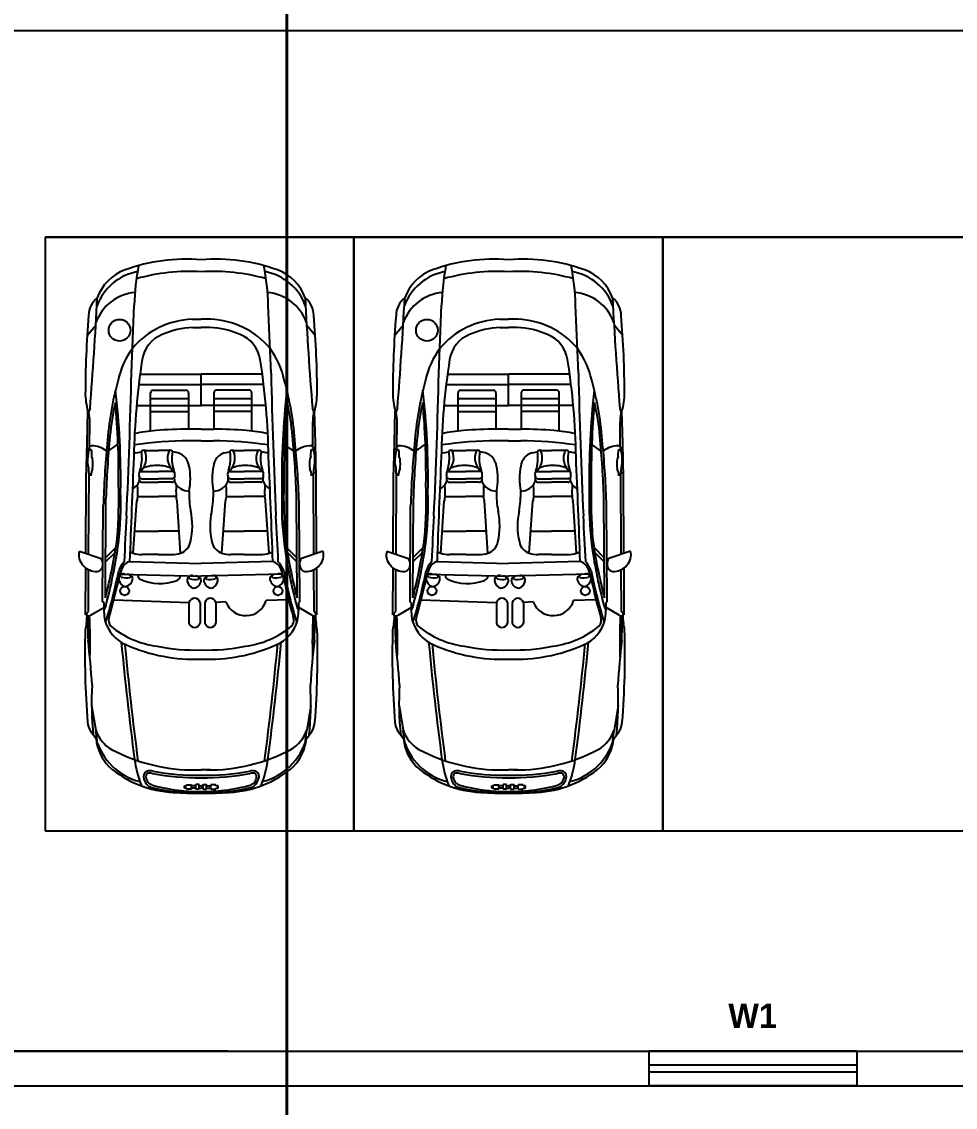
# Model space of a CAD drawing. Header units: inches. Extents: x 478327 to 492265, y -26791 to -22136.
# Drawn here: x 481247 to 481550.1, y -23202.1 to -22849.5 of the extents above; entities that cross this region are included whole.
import ezdxf

# ---------------------------------------------------------------- set-up
doc = ezdxf.new("R2010")
doc.units = ezdxf.units.IN
doc.header["$MEASUREMENT"] = 0
for name, color, linetype in [('A-GLASS', 4, 'Continuous'), ('C-RD-TEXT-TITLE', 4, 'Continuous'), ('ceco.net 92', 9, 'Continuous'), ('I-WALL-FULL', 5, 'Continuous'), ('Parking', 7, 'Continuous')]:
    doc.layers.add(name, color=color, linetype=linetype)
doc.layers.add('I-ANNO-TEXT', color=7, linetype='Continuous', lineweight=18)
doc.styles.add('MICRO', font='')
doc.styles.get('MICRO').set_extended_font_data('MicrogrammaSSi', bold=True)

msp = doc.modelspace()

# ---------------------------------------------------------------- linework, layer by layer
for p, q in [((480946.934, -23183.889, 4.552), (481450.571, -23183.889, 6.93)), ((481518.069, -23183.889, 6.93), (481654.626, -23183.889, 6.93)), ((480946.934, -23195.139, 6.93), (481450.569, -23195.139, 6.93)), ((481518.069, -23195.139, 6.93), (481654.626, -23195.139, 6.93))]:
    msp.add_line(p, q)
at = {"layer": 'A-GLASS'}
for p, q in [((481518.069, -23183.889, 6.93), (481450.571, -23183.889, 6.93)), ((481518.069, -23188.389, 6.93), (481450.571, -23188.389, 6.93)), ((481518.069, -23190.639, 6.93), (481450.571, -23190.639, 6.93)), ((481518.069, -23195.139, 6.93), (481450.571, -23195.139, 6.93))]:
    msp.add_line(p, q, dxfattribs=at)
at = {"layer": 'C-RD-TEXT-TITLE', "ltscale": 0.5, "const_width": 1, "elevation": 6.93}
msp.add_lwpolyline([(481452.561, -26640.023), (481333.096, -26640.023), (481333.096, -22601.892), (481460.526, -22601.892)], dxfattribs=at)
at = {"layer": 'ceco.net 92', "linetype": 'ByBlock', "ltscale": 0.4}
for p, q in [((481282.602, -22963.68), (481283.507, -22941.603)), ((481327.927, -22963.68), (481327.022, -22941.603)), ((481382.4, -22963.68), (481383.305, -22941.603)), ((481427.725, -22963.68), (481426.82, -22941.603)), ((481268.233, -22951.491), (481271.043, -22948.111)), ((481302.278, -22946.175), (481305.265, -22946.175)), ((481308.251, -22946.175), (481305.265, -22946.175)), ((481342.296, -22951.491), (481339.487, -22948.111)), ((481368.031, -22951.491), (481370.841, -22948.111)), ((481402.076, -22946.175), (481405.063, -22946.175)), ((481408.049, -22946.175), (481405.063, -22946.175)), ((481442.094, -22951.491), (481439.285, -22948.111)), ((481302.492, -22948.837), (481305.265, -22948.837)), ((481308.038, -22948.837), (481305.265, -22948.837)), ((481402.29, -22948.837), (481405.063, -22948.837)), ((481407.836, -22948.837), (481405.063, -22948.837)), ((481285.423, -22963.956), (481305.265, -22963.956)), ((481325.107, -22963.956), (481305.265, -22963.956)), ((481305.265, -22974.216), (481305.265, -22963.956)), ((481385.221, -22963.956), (481405.063, -22963.956)), ((481424.905, -22963.956), (481405.063, -22963.956)), ((481405.063, -22974.216), (481405.063, -22963.956)), ((481284.992, -22967.322), (481305.265, -22967.322)), ((481289.569, -22969.221), (481300.418, -22969.221)), ((481325.538, -22967.322), (481305.265, -22967.322)), ((481320.961, -22969.221), (481310.112, -22969.221)), ((481384.79, -22967.322), (481405.063, -22967.322)), ((481389.367, -22969.221), (481400.216, -22969.221)), ((481425.336, -22967.322), (481405.063, -22967.322)), ((481420.759, -22969.221), (481409.91, -22969.221)), ((481288.833, -22982.485), (481288.833, -22970.095)), ((481301.154, -22971.99), (481288.833, -22971.99)), ((481301.154, -22970.095), (481301.154, -22981.849)), ((481309.375, -22970.095), (481309.375, -22981.849)), ((481321.697, -22971.99), (481309.375, -22971.99)), ((481321.697, -22982.485), (481321.697, -22970.095)), ((481388.631, -22982.485), (481388.631, -22970.095)), ((481400.952, -22971.99), (481388.631, -22971.99)), ((481400.952, -22970.095), (481400.952, -22981.849)), ((481409.173, -22970.095), (481409.173, -22981.849)), ((481421.495, -22971.99), (481409.173, -22971.99)), ((481421.495, -22982.485), (481421.495, -22970.095)), ((481268.204, -22986.318), (481268.471, -22976.066)), ((481284.267, -22974.216), (481305.265, -22974.216)), ((481288.833, -22976.101), (481301.154, -22976.101)), ((481326.263, -22974.216), (481305.265, -22974.216)), ((481321.697, -22976.101), (481309.375, -22976.101)), ((481342.326, -22986.318), (481342.058, -22976.066)), ((481368.001, -22986.318), (481368.269, -22976.066)), ((481384.065, -22974.216), (481405.063, -22974.216)), ((481388.631, -22976.101), (481400.952, -22976.101)), ((481426.061, -22974.216), (481405.063, -22974.216)), ((481421.495, -22976.101), (481409.173, -22976.101)), ((481442.124, -22986.318), (481441.856, -22976.066)), ((481269.006, -22987.676), (481269.052, -22979.474)), ((481341.524, -22987.676), (481341.478, -22979.474)), ((481368.804, -22987.676), (481368.85, -22979.474)), ((481441.322, -22987.676), (481441.276, -22979.474)), ((481305.265, -22981.849), (481301.154, -22981.849)), ((481305.265, -22981.849), (481309.375, -22981.849)), ((481405.063, -22981.849), (481400.952, -22981.849)), ((481405.063, -22981.849), (481409.173, -22981.849)), ((481267.911, -22997.77), (481268.204, -22986.318)), ((481275.206, -22988.88), (481278.255, -22986.774)), ((481305.265, -22985.678), (481301.332, -22985.678)), ((481305.265, -22985.678), (481309.197, -22985.678)), ((481335.332, -22988.973), (481332.271, -22986.881)), ((481342.619, -22997.77), (481342.326, -22986.318)), ((481367.709, -22997.77), (481368.001, -22986.318)), ((481375.004, -22988.88), (481378.053, -22986.774)), ((481405.063, -22985.678), (481401.13, -22985.678)), ((481405.063, -22985.678), (481408.995, -22985.678)), ((481435.13, -22988.973), (481432.069, -22986.881)), ((481442.417, -22997.77), (481442.124, -22986.318)), ((481283.996, -22989.54), (481285.835, -22989.232)), ((481286.901, -22988.779), (481291.364, -22988.779)), ((481294.862, -22988.779), (481291.364, -22988.779)), ((481297.767, -22989.54), (481295.928, -22989.232)), ((481312.763, -22989.54), (481314.602, -22989.232)), ((481315.667, -22988.779), (481319.165, -22988.779)), ((481323.629, -22988.779), (481319.165, -22988.779)), ((481326.533, -22989.54), (481324.695, -22989.232)), ((481383.794, -22989.54), (481385.633, -22989.232)), ((481386.699, -22988.779), (481391.162, -22988.779)), ((481394.66, -22988.779), (481391.162, -22988.779)), ((481397.565, -22989.54), (481395.726, -22989.232)), ((481412.561, -22989.54), (481414.4, -22989.232)), ((481415.465, -22988.779), (481418.963, -22988.779)), ((481423.427, -22988.779), (481418.963, -22988.779)), ((481426.331, -22989.54), (481424.493, -22989.232)), ((481268.718, -23022.501), (481268.833, -22996.24)), ((481285.479, -22995.609), (481291.364, -22995.609)), ((481296.284, -22995.609), (481291.364, -22995.609)), ((481314.245, -22995.609), (481319.165, -22995.609)), ((481325.051, -22995.609), (481319.165, -22995.609)), ((481341.812, -23022.501), (481341.696, -22996.24)), ((481368.516, -23022.501), (481368.631, -22996.24)), ((481385.277, -22995.609), (481391.162, -22995.609)), ((481396.082, -22995.609), (481391.162, -22995.609)), ((481414.043, -22995.609), (481418.963, -22995.609)), ((481424.849, -22995.609), (481418.963, -22995.609)), ((481441.61, -23022.501), (481441.494, -22996.24)), ((481267.803, -23022.194), (481267.911, -22997.77)), ((481286.06, -22997.969), (481291.364, -22997.969)), ((481286.073, -22999.13), (481291.364, -22999.13)), ((481295.703, -22997.969), (481291.364, -22997.969)), ((481295.69, -22999.13), (481291.364, -22999.13)), ((481314.826, -22997.969), (481319.165, -22997.969)), ((481314.84, -22999.13), (481319.165, -22999.13)), ((481324.47, -22997.969), (481319.165, -22997.969)), ((481324.457, -22999.13), (481319.165, -22999.13)), ((481342.726, -23022.194), (481342.619, -22997.77)), ((481367.601, -23022.194), (481367.709, -22997.77)), ((481385.858, -22997.969), (481391.162, -22997.969)), ((481385.871, -22999.13), (481391.162, -22999.13)), ((481395.501, -22997.969), (481391.162, -22997.969)), ((481395.488, -22999.13), (481391.162, -22999.13)), ((481414.624, -22997.969), (481418.963, -22997.969)), ((481414.638, -22999.13), (481418.963, -22999.13)), ((481424.268, -22997.969), (481418.963, -22997.969)), ((481424.254, -22999.13), (481418.963, -22999.13)), ((481442.524, -23022.194), (481442.417, -22997.77)), ((481274.135, -23036.66), (481274.345, -23004.34)), ((481284.625, -23003.693), (481291.364, -23003.693)), ((481297.138, -23003.693), (481291.364, -23003.693)), ((481313.391, -23003.693), (481319.165, -23003.693)), ((481325.905, -23003.693), (481319.165, -23003.693)), ((481336.395, -23036.66), (481336.184, -23004.34)), ((481373.932, -23036.66), (481374.143, -23004.34)), ((481384.423, -23003.693), (481391.162, -23003.693)), ((481396.936, -23003.693), (481391.162, -23003.693)), ((481413.189, -23003.693), (481418.963, -23003.693)), ((481425.703, -23003.693), (481418.963, -23003.693)), ((481436.193, -23036.66), (481435.982, -23004.34)), ((481273.25, -23037.904), (481273.461, -23006.805)), ((481283.207, -23022.159), (481284.354, -23005.181)), ((481298.556, -23022.159), (481297.409, -23005.181)), ((481311.974, -23022.159), (481313.121, -23005.181)), ((481327.322, -23022.159), (481326.175, -23005.181)), ((481337.279, -23037.904), (481337.069, -23006.805)), ((481373.048, -23037.904), (481373.259, -23006.805)), ((481383.005, -23022.159), (481384.152, -23005.181)), ((481398.354, -23022.159), (481397.207, -23005.181)), ((481411.772, -23022.159), (481412.919, -23005.181)), ((481427.12, -23022.159), (481425.973, -23005.181)), ((481437.077, -23037.904), (481436.867, -23006.805)), ((481283.69, -23015.017), (481291.364, -23015.017)), ((481298.073, -23015.017), (481291.364, -23015.017)), ((481312.456, -23015.017), (481319.165, -23015.017)), ((481326.84, -23015.017), (481319.165, -23015.017)), ((481383.488, -23015.017), (481391.162, -23015.017)), ((481397.871, -23015.017), (481391.162, -23015.017)), ((481412.254, -23015.017), (481418.963, -23015.017)), ((481426.638, -23015.017), (481418.963, -23015.017)), ((481265.693, -23021.485), (481272.742, -23023.853)), ((481274.211, -23024.96), (481277.275, -23021.963)), ((481274.22, -23023.613), (481277.535, -23020.343)), ((481336.31, -23023.613), (481332.995, -23020.343)), ((481336.319, -23024.96), (481333.255, -23021.963)), ((481344.837, -23021.485), (481337.788, -23023.853)), ((481365.491, -23021.485), (481372.54, -23023.853)), ((481374.009, -23024.96), (481377.073, -23021.963)), ((481374.018, -23023.613), (481377.333, -23020.343)), ((481436.108, -23023.613), (481432.793, -23020.343)), ((481436.117, -23024.96), (481433.053, -23021.963)), ((481444.635, -23021.485), (481437.586, -23023.853)), ((481282.016, -23024.842), (481305.265, -23025.515)), ((481291.364, -23022.599), (481286.062, -23022.599)), ((481291.364, -23022.599), (481295.701, -23022.599)), ((481328.514, -23024.842), (481305.265, -23025.515)), ((481319.165, -23022.599), (481314.829, -23022.599)), ((481319.165, -23022.599), (481324.468, -23022.599)), ((481381.814, -23024.842), (481405.063, -23025.515)), ((481391.162, -23022.599), (481385.86, -23022.599)), ((481391.162, -23022.599), (481395.499, -23022.599)), ((481428.312, -23024.842), (481405.063, -23025.515)), ((481418.963, -23022.599), (481414.627, -23022.599)), ((481418.963, -23022.599), (481424.265, -23022.599)), ((481267.716, -23042.166), (481267.783, -23026.919)), ((481268.636, -23041.114), (481268.696, -23027.481)), ((481278.861, -23028.905), (481305.265, -23029.555)), ((481331.668, -23028.905), (481305.265, -23029.555)), ((481341.894, -23041.114), (481341.834, -23027.481)), ((481342.814, -23042.166), (481342.747, -23026.919)), ((481367.514, -23042.166), (481367.581, -23026.919)), ((481368.434, -23041.114), (481368.494, -23027.481)), ((481378.659, -23028.905), (481405.063, -23029.555)), ((481431.466, -23028.905), (481405.063, -23029.555)), ((481441.692, -23041.114), (481441.632, -23027.481)), ((481442.612, -23042.166), (481442.545, -23026.919)), ((481269.362, -23042.323), (481273.599, -23039.769)), ((481273.622, -23038.198), (481273.25, -23037.904)), ((481276.909, -23037.275), (481301.291, -23038.141)), ((481301.291, -23038.141), (481301.291, -23044.922)), ((481304.903, -23038.141), (481304.903, -23044.922)), ((481306.445, -23038.141), (481306.445, -23044.922)), ((481313.288, -23037.997), (481310.048, -23038.112)), ((481310.057, -23038.141), (481310.057, -23044.922)), ((481333.621, -23037.275), (481326.357, -23037.533)), ((481336.908, -23038.198), (481337.279, -23037.904)), ((481341.167, -23042.323), (481336.931, -23039.769)), ((481369.16, -23042.323), (481373.397, -23039.769)), ((481373.42, -23038.198), (481373.048, -23037.904)), ((481376.707, -23037.275), (481401.089, -23038.141)), ((481401.089, -23038.141), (481401.089, -23044.922)), ((481404.701, -23038.141), (481404.701, -23044.922)), ((481406.243, -23038.141), (481406.243, -23044.922)), ((481413.086, -23037.997), (481409.846, -23038.112)), ((481409.855, -23038.141), (481409.855, -23044.922)), ((481433.419, -23037.275), (481426.155, -23037.533)), ((481436.706, -23038.198), (481437.077, -23037.904)), ((481440.965, -23042.323), (481436.729, -23039.769)), ((481267.716, -23042.166), (481268.636, -23041.114)), ((481342.814, -23042.166), (481341.894, -23041.114)), ((481367.514, -23042.166), (481368.434, -23041.114)), ((481442.612, -23042.166), (481441.692, -23041.114)), ((481269.677, -23071.583), (481271.008, -23079.646)), ((481340.852, -23071.583), (481339.521, -23079.646)), ((481369.475, -23071.583), (481370.806, -23079.646)), ((481440.65, -23071.583), (481439.319, -23079.646)), ((481271.115, -23082.429), (481269.32, -23080.032)), ((481271.555, -23083.795), (481271.008, -23079.646)), ((481338.975, -23083.795), (481339.521, -23079.646)), ((481339.415, -23082.429), (481341.209, -23080.032)), ((481370.913, -23082.429), (481369.118, -23080.032)), ((481371.353, -23083.795), (481370.806, -23079.646)), ((481438.773, -23083.795), (481439.319, -23079.646)), ((481439.213, -23082.429), (481441.007, -23080.032)), ((481302.403, -23092.542), (481305.265, -23092.542)), ((481308.126, -23092.542), (481305.265, -23092.542)), ((481402.201, -23092.542), (481405.063, -23092.542)), ((481407.924, -23092.542), (481405.063, -23092.542)), ((481299.799, -23098.409), (481299.799, -23097.664)), ((481299.799, -23097.664), (481300.486, -23097.664)), ((481300.486, -23098.409), (481299.799, -23098.409)), ((481300.486, -23097.326), (481302.139, -23097.326)), ((481300.486, -23097.664), (481300.486, -23097.326)), ((481300.486, -23098.782), (481300.486, -23098.409)), ((481302.139, -23098.782), (481300.486, -23098.782)), ((481302.139, -23098.782), (481302.139, -23097.326)), ((481303.509, -23097.651), (481302.139, -23097.651)), ((481303.509, -23098.456), (481302.139, -23098.456)), ((481303.509, -23098.772), (481303.509, -23097.222)), ((481304.62, -23097.222), (481303.509, -23097.222)), ((481304.62, -23098.772), (481303.509, -23098.772)), ((481304.62, -23098.772), (481304.62, -23097.222)), ((481304.62, -23097.651), (481305.265, -23097.651)), ((481304.62, -23098.456), (481305.265, -23098.456)), ((481305.91, -23097.651), (481305.265, -23097.651)), ((481305.91, -23098.456), (481305.265, -23098.456)), ((481305.91, -23098.772), (481305.91, -23097.222)), ((481305.91, -23097.222), (481307.02, -23097.222)), ((481305.91, -23098.772), (481307.02, -23098.772)), ((481307.02, -23098.772), (481307.02, -23097.222)), ((481307.02, -23097.651), (481308.391, -23097.651)), ((481307.02, -23098.456), (481308.391, -23098.456)), ((481308.391, -23098.782), (481308.391, -23097.326)), ((481310.044, -23097.326), (481308.391, -23097.326)), ((481308.391, -23098.782), (481310.044, -23098.782)), ((481310.044, -23097.664), (481310.044, -23097.326)), ((481310.731, -23097.664), (481310.044, -23097.664)), ((481310.044, -23098.409), (481310.731, -23098.409)), ((481310.044, -23098.782), (481310.044, -23098.409)), ((481310.731, -23098.409), (481310.731, -23097.664)), ((481399.597, -23098.409), (481399.597, -23097.664)), ((481399.597, -23097.664), (481400.284, -23097.664)), ((481400.284, -23098.409), (481399.597, -23098.409)), ((481400.284, -23097.326), (481401.937, -23097.326)), ((481400.284, -23097.664), (481400.284, -23097.326)), ((481400.284, -23098.782), (481400.284, -23098.409)), ((481401.937, -23098.782), (481400.284, -23098.782)), ((481401.937, -23098.782), (481401.937, -23097.326)), ((481403.307, -23097.651), (481401.937, -23097.651)), ((481403.307, -23098.456), (481401.937, -23098.456)), ((481403.307, -23098.772), (481403.307, -23097.222)), ((481404.418, -23097.222), (481403.307, -23097.222)), ((481404.418, -23098.772), (481403.307, -23098.772)), ((481404.418, -23098.772), (481404.418, -23097.222)), ((481404.418, -23097.651), (481405.063, -23097.651)), ((481404.418, -23098.456), (481405.063, -23098.456)), ((481405.708, -23097.651), (481405.063, -23097.651)), ((481405.708, -23098.456), (481405.063, -23098.456)), ((481405.708, -23098.772), (481405.708, -23097.222)), ((481405.708, -23097.222), (481406.818, -23097.222)), ((481405.708, -23098.772), (481406.818, -23098.772)), ((481406.818, -23098.772), (481406.818, -23097.222)), ((481406.818, -23097.651), (481408.189, -23097.651)), ((481406.818, -23098.456), (481408.189, -23098.456)), ((481408.189, -23098.782), (481408.189, -23097.326)), ((481409.842, -23097.326), (481408.189, -23097.326)), ((481408.189, -23098.782), (481409.842, -23098.782)), ((481409.842, -23097.664), (481409.842, -23097.326)), ((481410.529, -23097.664), (481409.842, -23097.664)), ((481409.842, -23098.409), (481410.529, -23098.409)), ((481409.842, -23098.782), (481409.842, -23098.409)), ((481410.529, -23098.409), (481410.529, -23097.664))]:
    msp.add_line(p, q, dxfattribs=at)
for centre, radius in [((481278.744, -22949.752), 3.53), ((481378.542, -22949.752), 3.53), ((481280.383, -23034.378), 1.46), ((481330.146, -23034.378), 1.46), ((481380.181, -23034.378), 1.46), ((481429.944, -23034.378), 1.46)]:
    msp.add_circle(centre, radius, dxfattribs=at)
for centre, radius, start, end in [((481300.386, -22984.373), 57.733, 85.15275, 110.11772), ((481310.143, -22984.373), 57.733, 69.88228, 94.84725), ((481400.184, -22984.373), 57.733, 85.15275, 110.11772), ((481409.941, -22984.373), 57.733, 69.88228, 94.84725), ((481285.518, -22944.102), 14.806, 109.69244, 160.85492), ((481366.445, -22944.228), 82.98, 169.24931, 178.18705), ((481244.084, -22944.228), 82.98, 1.81295, 10.75069), ((481325.011, -22944.102), 14.806, 19.14508, 70.30756), ((481385.316, -22944.102), 14.806, 109.69244, 160.85492), ((481466.243, -22944.228), 82.98, 169.24931, 178.18705), ((481343.882, -22944.228), 82.98, 1.81295, 10.75069), ((481424.809, -22944.102), 14.806, 19.14508, 70.30756), ((481287.806, -22947.852), 17.462, 100.65667, 160.05637), ((481301.552, -22994.895), 64.267, 86.68831, 105.63873), ((481308.977, -22994.895), 64.267, 74.36127, 93.31169), ((481322.723, -22947.852), 17.462, 19.94363, 79.34333), ((481387.604, -22947.852), 17.462, 100.65667, 160.05637), ((481401.35, -22994.895), 64.267, 86.68831, 105.63873), ((481408.775, -22994.895), 64.267, 74.36127, 93.31169), ((481422.521, -22947.852), 17.462, 19.94363, 79.34333), ((481285.089, -22952.288), 14.893, 95.18545, 159.95994), ((481325.441, -22952.288), 14.893, 20.04006, 84.81455), ((481384.887, -22952.288), 14.893, 95.18545, 159.95994), ((481425.239, -22952.288), 14.893, 20.04006, 84.81455), ((481275.949, -22944.975), 7.234, 127.64394, 179.74125), ((480053.342, -22876.637), 1219.797, 355.366428, 357.057854), ((482557.188, -22876.637), 1219.797, 182.942146, 184.633572), ((481334.58, -22944.975), 7.234, 0.25875, 52.35606), ((481375.747, -22944.975), 7.234, 127.64394, 179.74125), ((480153.14, -22876.637), 1219.797, 355.366428, 357.057854), ((482656.986, -22876.637), 1219.797, 182.942146, 184.633572), ((481434.378, -22944.975), 7.234, 0.25875, 52.35606), ((481573.133, -22970.631), 305.5, 175.17651, 180.02156), ((481303.217, -22972.594), 26.436, 92.03429, 140.11434), ((481307.313, -22972.594), 26.436, 39.88566, 87.96571), ((481037.397, -22970.631), 305.5, 359.97844, 4.82349), ((481672.931, -22970.631), 305.5, 175.17651, 180.02156), ((481403.015, -22972.594), 26.436, 92.03429, 140.11434), ((481407.111, -22972.594), 26.436, 39.88566, 87.96571), ((481137.195, -22970.631), 305.5, 359.97844, 4.82349), ((481296.506, -22960.912), 10.527, 111.71014, 170.89698), ((481303.467, -22975.464), 26.645, 92.09839, 114.04365), ((481307.062, -22975.464), 26.645, 65.95635, 87.90161), ((481314.024, -22960.912), 10.527, 9.10302, 68.28986), ((481396.304, -22960.912), 10.527, 111.71014, 170.89698), ((481403.265, -22975.464), 26.645, 92.09839, 114.04365), ((481406.86, -22975.464), 26.645, 65.95635, 87.90161), ((481413.822, -22960.912), 10.527, 9.10302, 68.28986), ((481305.181, -22971.846), 27.524, 143.93427, 167.70684), ((481305.349, -22971.846), 27.524, 12.29316, 36.06573), ((481404.979, -22971.846), 27.524, 143.93427, 167.70684), ((481405.147, -22971.846), 27.524, 12.29316, 36.06573), ((481512.455, -22994.723), 229.108, 171.09195, 179.03344), ((481098.074, -22994.723), 229.108, 0.96656, 8.90805), ((481612.253, -22994.723), 229.108, 171.09195, 179.03344), ((481197.872, -22994.723), 229.108, 0.96656, 8.90805), ((479348.77, -22919.95), 1934.327, 357.33196, 358.704602), ((483261.76, -22919.95), 1934.327, 181.295398, 182.66804), ((479448.568, -22919.95), 1934.327, 357.33196, 358.704602), ((483361.558, -22919.95), 1934.327, 181.295398, 182.66804), ((481375.706, -22993.313), 101.178, 164.33052, 176.21711), ((481028.786, -22998.076), 250.334, 359.066, 6.6276), ((481289.734, -22970.107), 0.901, 100.52916, 179.26727), ((481300.253, -22970.107), 0.901, 0.73273, 79.47084), ((481310.276, -22970.107), 0.901, 100.52916, 179.26727), ((481320.796, -22970.107), 0.901, 0.73273, 79.47084), ((481581.744, -22998.076), 250.334, 173.3724, 180.934), ((481234.824, -22993.313), 101.178, 3.78289, 15.66948), ((481475.504, -22993.313), 101.178, 164.33052, 176.21711), ((481128.584, -22998.076), 250.334, 359.066, 6.6276), ((481389.532, -22970.107), 0.901, 100.52916, 179.26727), ((481400.051, -22970.107), 0.901, 0.73273, 79.47084), ((481410.074, -22970.107), 0.901, 100.52916, 179.26727), ((481420.594, -22970.107), 0.901, 0.73273, 79.47084), ((481681.542, -22998.076), 250.334, 173.3724, 180.934), ((481334.622, -22993.313), 101.178, 3.78289, 15.66948), ((481291.524, -22969.707), 23.913, 182.48827, 197.29565), ((481319.006, -22969.707), 23.913, 342.70435, 357.51173), ((481391.322, -22969.707), 23.913, 182.48827, 197.29565), ((481418.804, -22969.707), 23.913, 342.70435, 357.51173), ((481271.393, -22976.69), 2.704, 145.96272, 202.84642), ((481344.412, -22989.602), 68.994, 166.23059, 175.48677), ((481006.222, -22997.032), 272.226, 359.43889, 5.02657), ((481604.308, -22997.032), 272.226, 174.97343, 180.56111), ((481266.118, -22989.602), 68.994, 4.51323, 13.76941), ((481339.137, -22976.69), 2.704, 337.15358, 34.03728), ((481371.191, -22976.69), 2.704, 145.96272, 202.84642), ((481444.21, -22989.602), 68.994, 166.23059, 175.48677), ((481106.02, -22997.032), 272.226, 359.43889, 5.02657), ((481704.105, -22997.032), 272.226, 174.97343, 180.56111), ((481365.916, -22989.602), 68.994, 4.51323, 13.76941), ((481438.934, -22976.69), 2.704, 337.15358, 34.03728), ((481264.014, -22979.038), 5.056, 355.05314, 14.87788), ((481346.515, -22979.038), 5.056, 165.12212, 184.94686), ((481363.812, -22979.038), 5.056, 355.05314, 14.87788), ((481446.313, -22979.038), 5.056, 165.12212, 184.94686), ((481297.053, -23050.004), 68.017, 95.45938, 101.38089), ((481303.403, -23160.404), 178.569, 90.72142, 94.11726), ((481307.127, -23160.404), 178.569, 85.88274, 89.27858), ((481313.477, -23050.004), 68.017, 78.61911, 84.54062), ((481396.851, -23050.004), 68.017, 95.45938, 101.38089), ((481403.201, -23160.404), 178.569, 90.72142, 94.11726), ((481406.925, -23160.404), 178.569, 85.88274, 89.27858), ((481413.275, -23050.004), 68.017, 78.61911, 84.54062), ((481563.884, -23015.212), 290.544, 174.35585, 178.34187), ((481564.768, -23012.748), 290.544, 174.35585, 178.34187), ((481300.854, -23100.043), 114.366, 89.76048, 98.73939), ((481309.675, -23100.043), 114.366, 81.26061, 90.23952), ((481045.762, -23012.748), 290.544, 1.65813, 5.64415), ((481046.646, -23015.212), 290.544, 1.65813, 5.64415), ((481663.681, -23015.212), 290.544, 174.35585, 178.34187), ((481664.566, -23012.748), 290.544, 174.35585, 178.34187), ((481400.652, -23100.043), 114.366, 89.76048, 98.73939), ((481409.473, -23100.043), 114.366, 81.26061, 90.23952), ((481145.56, -23012.748), 290.544, 1.65813, 5.64415), ((481146.444, -23015.212), 290.544, 1.65813, 5.64415), ((481281.707, -22992.102), 13.369, 166.3848, 182.31568), ((481270.154, -22988.611), 1.481, 111.72869, 193.40795), ((481269.336, -22989.292), 0.708, 65.20591, 151.60733), ((481269.568, -22995.302), 8.066, 52.04383, 89.73319), ((481261.875, -22990.079), 7.889, 352.58524, 10.44837), ((481285.74, -22994.603), 5.354, 109.00232, 115.90523), ((481281.607, -22991.24), 5.838, 307.07267, 24.92882), ((481274.252, -22991.413), 11.787, 340.80124, 10.66299), ((481286.553, -22989.442), 0.748, 62.31818, 163.66705), ((481300.156, -22991.24), 5.838, 155.07118, 232.92733), ((481295.21, -22989.442), 0.748, 16.33295, 117.68182), ((481307.511, -22991.413), 11.787, 169.33701, 199.19876), ((481296.023, -22994.603), 5.354, 7.61599, 70.99768), ((481314.506, -22994.603), 5.354, 109.00232, 172.38401), ((481310.373, -22991.24), 5.838, 307.07267, 24.92882), ((481303.018, -22991.413), 11.787, 340.80124, 10.66299), ((481315.32, -22989.442), 0.748, 62.31818, 163.66705), ((481328.923, -22991.24), 5.838, 155.07118, 232.92733), ((481323.977, -22989.442), 0.748, 16.33295, 117.68182), ((481336.278, -22991.413), 11.787, 169.33701, 199.19876), ((481324.79, -22994.603), 5.354, 64.09477, 70.99768), ((481340.961, -22995.302), 8.066, 90.26681, 127.95617), ((481348.655, -22990.079), 7.889, 169.55163, 187.41476), ((481341.193, -22989.292), 0.708, 28.39267, 114.79409), ((481340.376, -22988.611), 1.481, 346.59205, 68.27131), ((481328.823, -22992.102), 13.369, 357.68432, 13.6152), ((481381.505, -22992.102), 13.369, 166.3848, 182.31568), ((481369.952, -22988.611), 1.481, 111.72869, 193.40795), ((481369.134, -22989.292), 0.708, 65.20591, 151.60733), ((481369.366, -22995.302), 8.066, 52.04383, 89.73319), ((481361.673, -22990.079), 7.889, 352.58524, 10.44837), ((481385.538, -22994.603), 5.354, 109.00232, 115.90523), ((481381.405, -22991.24), 5.838, 307.07267, 24.92882), ((481374.05, -22991.413), 11.787, 340.80124, 10.66299), ((481386.351, -22989.442), 0.748, 62.31818, 163.66705), ((481399.954, -22991.24), 5.838, 155.07118, 232.92733), ((481395.008, -22989.442), 0.748, 16.33295, 117.68182), ((481407.309, -22991.413), 11.787, 169.33701, 199.19876), ((481395.821, -22994.603), 5.354, 7.61599, 70.99768), ((481414.304, -22994.603), 5.354, 109.00232, 172.38401), ((481410.171, -22991.24), 5.838, 307.07267, 24.92882), ((481402.816, -22991.413), 11.787, 340.80124, 10.66299), ((481415.118, -22989.442), 0.748, 62.31818, 163.66705), ((481428.721, -22991.24), 5.838, 155.07118, 232.92733), ((481423.775, -22989.442), 0.748, 16.33295, 117.68182), ((481436.076, -22991.413), 11.787, 169.33701, 199.19876), ((481424.588, -22994.603), 5.354, 64.09477, 70.99768), ((481440.759, -22995.302), 8.066, 90.26681, 127.95617), ((481448.453, -22990.079), 7.889, 169.55163, 187.41476), ((481440.991, -22989.292), 0.708, 28.39267, 114.79409), ((481440.174, -22988.611), 1.481, 346.59205, 68.27131), ((481428.621, -22992.102), 13.369, 357.68432, 13.6152), ((481259.937, -22995.386), 8.848, 354.60527, 18.06689), ((481270.908, -22990.574), 1.318, 203.40773, 226.84543), ((481258.552, -22993.163), 11.57, 352.10007, 8.08579), ((485086.739, -23160.538), 3807.142, 177.445559, 177.95741), ((481290.773, -23004.588), 10.943, 86.90139, 113.46232), ((481290.99, -23004.588), 10.943, 66.53768, 88.03929), ((481282.019, -22997.914), 19.725, 348.03706, 11.76209), ((481328.511, -22997.914), 19.725, 168.23791, 191.96294), ((481319.54, -23004.588), 10.943, 91.96071, 113.46232), ((481319.757, -23004.588), 10.943, 66.53768, 93.09861), ((477523.791, -23160.538), 3807.142, 2.04259, 2.554441), ((481351.978, -22993.163), 11.57, 171.91421, 187.89993), ((481339.622, -22990.574), 1.318, 313.15457, 336.59227), ((481350.593, -22995.386), 8.848, 161.93311, 185.39473), ((481359.735, -22995.386), 8.848, 354.60527, 18.06689), ((481370.706, -22990.574), 1.318, 203.40773, 226.84543), ((481358.35, -22993.163), 11.57, 352.10007, 8.08579), ((485186.537, -23160.538), 3807.142, 177.445559, 177.95741), ((481390.571, -23004.588), 10.943, 86.90139, 113.46232), ((481390.788, -23004.588), 10.943, 66.53768, 88.03929), ((481381.817, -22997.914), 19.725, 348.03706, 11.76209), ((481428.309, -22997.914), 19.725, 168.23791, 191.96294), ((481419.338, -23004.588), 10.943, 91.96071, 113.46232), ((481419.555, -23004.588), 10.943, 66.53768, 93.09861), ((477623.589, -23160.538), 3807.142, 2.04259, 2.554441), ((481451.776, -22993.163), 11.57, 171.91421, 187.89993), ((481439.42, -22990.574), 1.318, 313.15457, 336.59227), ((481450.391, -22995.386), 8.848, 161.93311, 185.39473), ((481268.574, -22997.072), 0.871, 5.53786, 78.62825), ((481274.846, -22997.178), 5.409, 153.3599, 177.98376), ((481287.329, -22996.469), 2.276, 148.76482, 192.67953), ((481281.266, -22997.997), 3.977, 348.05537, 14.98799), ((481286.233, -22996.717), 1.264, 215.66924, 262.09406), ((481295.53, -22996.717), 1.264, 277.90594, 324.33076), ((481294.434, -22996.469), 2.276, 347.32047, 31.23518), ((481300.497, -22997.997), 3.977, 165.01201, 191.94463), ((481316.096, -22996.469), 2.276, 148.76482, 192.67953), ((481310.033, -22997.997), 3.977, 348.05537, 14.98799), ((481315, -22996.717), 1.264, 215.66924, 262.09406), ((481324.296, -22996.717), 1.264, 277.90594, 324.33076), ((481323.201, -22996.469), 2.276, 347.32047, 31.23518), ((481329.263, -22997.997), 3.977, 165.01201, 191.94463), ((481335.684, -22997.178), 5.409, 2.01624, 26.6401), ((481341.956, -22997.072), 0.871, 101.37175, 174.46214), ((481368.372, -22997.072), 0.871, 5.53786, 78.62825), ((481374.644, -22997.178), 5.409, 153.3599, 177.98376), ((481387.127, -22996.469), 2.276, 148.76482, 192.67953), ((481381.064, -22997.997), 3.977, 348.05537, 14.98799), ((481386.031, -22996.717), 1.264, 215.66924, 262.09406), ((481395.328, -22996.717), 1.264, 277.90594, 324.33076), ((481394.232, -22996.469), 2.276, 347.32047, 31.23518), ((481400.295, -22997.997), 3.977, 165.01201, 191.94463), ((481415.894, -22996.469), 2.276, 148.76482, 192.67953), ((481409.831, -22997.997), 3.977, 348.05537, 14.98799), ((481414.798, -22996.717), 1.264, 215.66924, 262.09406), ((481424.094, -22996.717), 1.264, 277.90594, 324.33076), ((481422.999, -22996.469), 2.276, 347.32047, 31.23518), ((481429.061, -22997.997), 3.977, 165.01201, 191.94463), ((481435.482, -22997.178), 5.409, 2.01624, 26.6401), ((481441.754, -22997.072), 0.871, 101.37175, 174.46214), ((481122.002, -23004.487), 156.507, 355.3262, 1.75351), ((481280.404, -22996.861), 5.142, 299.38487, 337.60254), ((481284.057, -23000.357), 0.553, 5.14732, 40.39237), ((481264.464, -23002.206), 20.232, 356.15266, 5.38676), ((481286.467, -22997.562), 1.616, 218.5437, 255.91125), ((481295.296, -22997.562), 1.616, 284.08875, 321.4563), ((481301.359, -22996.861), 5.142, 202.39746, 269.5168), ((481317.298, -23002.206), 20.232, 174.61324, 183.84734), ((481297.706, -23000.357), 0.553, 139.60763, 174.85268), ((481309.17, -22996.861), 5.142, 270.4832, 337.60254), ((481312.823, -23000.357), 0.553, 5.14732, 40.39237), ((481293.231, -23002.206), 20.232, 356.15266, 5.38676), ((481315.233, -22997.562), 1.616, 218.5437, 255.91125), ((481324.063, -22997.562), 1.616, 284.08875, 321.4563), ((481330.126, -22996.861), 5.142, 202.39746, 240.61513), ((481346.065, -23002.206), 20.232, 174.61324, 183.84734), ((481326.473, -23000.357), 0.553, 139.60763, 174.85268), ((481488.528, -23004.487), 156.507, 178.24649, 184.6738), ((481221.8, -23004.487), 156.507, 355.3262, 1.75351), ((481380.202, -22996.861), 5.142, 299.38487, 337.60254), ((481383.855, -23000.357), 0.553, 5.14732, 40.39237), ((481364.262, -23002.206), 20.232, 356.15266, 5.38676), ((481386.265, -22997.562), 1.616, 218.5437, 255.91125), ((481395.094, -22997.562), 1.616, 284.08875, 321.4563), ((481401.157, -22996.861), 5.142, 202.39746, 269.5168), ((481417.096, -23002.206), 20.232, 174.61324, 183.84734), ((481397.504, -23000.357), 0.553, 139.60763, 174.85268), ((481408.968, -22996.861), 5.142, 270.4832, 337.60254), ((481412.621, -23000.357), 0.553, 5.14732, 40.39237), ((481393.029, -23002.206), 20.232, 356.15266, 5.38676), ((481415.031, -22997.562), 1.616, 218.5437, 255.91125), ((481423.861, -22997.562), 1.616, 284.08875, 321.4563), ((481429.924, -22996.861), 5.142, 202.39746, 240.61513), ((481445.863, -23002.206), 20.232, 174.61324, 183.84734), ((481426.271, -23000.357), 0.553, 139.60763, 174.85268), ((481588.326, -23004.487), 156.507, 178.24649, 184.6738), ((481165.57, -23005.787), 113.574, 353.3728, 1.83178), ((481327.782, -23012.308), 44.009, 168.54011, 170.6809), ((481253.981, -23012.308), 44.009, 9.3191, 11.45989), ((481330.589, -23002.764), 29.282, 178.51118, 191.19139), ((481279.941, -23002.764), 29.282, 348.80861, 1.48882), ((481356.549, -23012.308), 44.009, 168.54011, 170.6809), ((481282.747, -23012.308), 44.009, 9.3191, 11.45989), ((481444.959, -23005.787), 113.574, 178.16822, 186.6272), ((481265.368, -23005.787), 113.574, 353.3728, 1.83178), ((481427.58, -23012.308), 44.009, 168.54011, 170.6809), ((481353.779, -23012.308), 44.009, 9.3191, 11.45989), ((481430.386, -23002.764), 29.282, 178.51118, 191.19139), ((481379.739, -23002.764), 29.282, 348.80861, 1.48882), ((481456.347, -23012.308), 44.009, 168.54011, 170.6809), ((481382.545, -23012.308), 44.009, 9.3191, 11.45989), ((481544.757, -23005.787), 113.574, 178.16822, 186.6272), ((482272.666, -23067.893), 993.355, 176.658433, 177.52077), ((481279.594, -23013.288), 22.789, 346.79516, 12.26599), ((481330.936, -23013.288), 22.789, 167.73401, 193.20484), ((480337.863, -23067.893), 993.355, 2.47923, 3.341567), ((482372.464, -23067.893), 993.355, 176.658433, 177.52077), ((481379.392, -23013.288), 22.789, 346.79516, 12.26599), ((481430.734, -23013.288), 22.789, 167.73401, 193.20484), ((480437.661, -23067.893), 993.355, 2.47923, 3.341567), ((481116.074, -22995.206), 163.406, 345.30416, 352.25067), ((481296.921, -23017.47), 4.966, 289.21899, 348.09574), ((481313.609, -23017.47), 4.966, 191.90426, 250.78101), ((481494.455, -22995.206), 163.406, 187.74933, 194.69584), ((481215.872, -22995.206), 163.406, 345.30416, 352.25067), ((481396.719, -23017.47), 4.966, 289.21899, 348.09574), ((481413.407, -23017.47), 4.966, 191.90426, 250.78101), ((481594.253, -22995.206), 163.406, 187.74933, 194.69584), ((481270.332, -23022.748), 4.808, 164.76894, 223.8838), ((481116.472, -22996.861), 163.406, 345.30416, 352.25067), ((481284.842, -23017.47), 4.966, 236.92574, 250.78101), ((481286.279, -23011.702), 10.899, 253.6324, 268.86244), ((481295.484, -23011.702), 10.899, 271.13756, 286.3676), ((481315.045, -23011.702), 10.899, 253.6324, 268.86244), ((481324.251, -23011.702), 10.899, 271.13756, 286.3676), ((481325.688, -23017.47), 4.966, 289.21899, 303.07426), ((481494.058, -22996.861), 163.406, 187.74933, 194.69584), ((481340.197, -23022.748), 4.808, 316.1162, 15.23106), ((481370.13, -23022.748), 4.808, 164.76894, 223.8838), ((481216.27, -22996.861), 163.406, 345.30416, 352.25067), ((481384.64, -23017.47), 4.966, 236.92574, 250.78101), ((481386.077, -23011.702), 10.899, 253.6324, 268.86244), ((481395.282, -23011.702), 10.899, 271.13756, 286.3676), ((481414.843, -23011.702), 10.899, 253.6324, 268.86244), ((481424.049, -23011.702), 10.899, 271.13756, 286.3676), ((481425.486, -23017.47), 4.966, 289.21899, 303.07426), ((481593.856, -22996.861), 163.406, 187.74933, 194.69584), ((481439.995, -23022.748), 4.808, 316.1162, 15.23106), ((481270.184, -23025.676), 3.141, 356.29886, 35.47946), ((481285.565, -23030.094), 7.422, 135.83634, 162.83141), ((481283.223, -23028.819), 4.156, 106.88341, 155.18378), ((481327.307, -23028.819), 4.156, 24.81622, 73.11659), ((481324.965, -23030.094), 7.422, 17.16859, 44.16366), ((481340.345, -23025.676), 3.141, 144.52054, 183.70114), ((481369.982, -23025.676), 3.141, 356.29886, 35.47946), ((481385.363, -23030.094), 7.422, 135.83634, 162.83141), ((481383.021, -23028.819), 4.156, 106.88341, 155.18378), ((481427.105, -23028.819), 4.156, 24.81622, 73.11659), ((481424.763, -23030.094), 7.422, 17.16859, 44.16366), ((481440.143, -23025.676), 3.141, 144.52054, 183.70114), ((481271.426, -23022.021), 6.105, 221.68517, 270.51511), ((481271.076, -23025.92), 2.243, 280.40611, 1.053), ((481114.468, -22995.306), 167.214, 342.81814, 348.75861), ((481313.483, -23039.043), 36.076, 160.62543, 169.30402), ((481280.039, -23030.42), 1.559, 72.20232, 183.84928), ((481281.069, -23031.086), 2.138, 22.91467, 86.83422), ((481285.872, -23029.543), 1.085, 152.15776, 236.48685), ((481329.461, -23031.086), 2.138, 93.16578, 157.08533), ((481330.49, -23030.42), 1.559, 356.15072, 107.79768), ((481297.046, -23039.043), 36.076, 10.69598, 19.37457), ((481496.062, -22995.306), 167.214, 191.24139, 197.18186), ((481339.454, -23025.92), 2.243, 178.947, 259.59389), ((481339.103, -23022.021), 6.105, 269.48489, 318.31483), ((481371.224, -23022.021), 6.105, 221.68517, 270.51511), ((481370.874, -23025.92), 2.243, 280.40611, 1.053), ((481214.266, -22995.306), 167.214, 342.81814, 348.75861), ((481413.281, -23039.043), 36.076, 160.62543, 169.30402), ((481379.837, -23030.42), 1.559, 72.20232, 183.84928), ((481380.867, -23031.086), 2.138, 22.91467, 86.83422), ((481385.67, -23029.543), 1.085, 152.15776, 236.48685), ((481429.259, -23031.086), 2.138, 93.16578, 157.08533), ((481430.288, -23030.42), 1.559, 356.15072, 107.79768), ((481396.844, -23039.043), 36.076, 10.69598, 19.37457), ((481595.86, -22995.306), 167.214, 191.24139, 197.18186), ((481439.252, -23025.92), 2.243, 178.947, 259.59389), ((481438.901, -23022.021), 6.105, 269.48489, 318.31483), ((481156.655, -23007.218), 123.953, 343.28472, 348.3031), ((481281.139, -23030.342), 2.662, 183.93876, 256.434), ((481278.892, -23030.164), 0.5, 30.33022, 120.42504), ((481280.932, -23023.893), 6.23, 255.03428, 281.46801), ((481280.237, -23030.139), 2.803, 275.68448, 357.66603), ((481282.59, -23030.102), 0.432, 78.35564, 166.14579), ((481291.935, -23017.114), 14.906, 243.45042, 291.5249), ((481296.757, -23029.29), 1.81, 290.94803, 357.37538), ((481302.266, -23030.977), 1.559, 72.20232, 183.84928), ((481303.366, -23030.899), 2.662, 183.93876, 256.434), ((481301.119, -23030.721), 0.5, 30.33022, 120.42504), ((481303.159, -23024.45), 6.23, 255.03428, 281.46801), ((481302.464, -23030.697), 2.803, 275.68448, 357.66603), ((481303.296, -23031.643), 2.138, 22.91467, 86.83422), ((481304.818, -23030.659), 0.432, 78.35564, 166.14579), ((481308.052, -23031.643), 2.138, 93.16578, 157.08533), ((481308.884, -23030.697), 2.803, 182.33397, 264.31552), ((481306.53, -23030.659), 0.432, 13.85421, 101.64436), ((481308.188, -23024.45), 6.23, 258.53199, 284.96572), ((481309.081, -23030.977), 1.559, 356.15072, 107.79768), ((481307.982, -23030.899), 2.662, 283.566, 356.06124), ((481310.228, -23030.721), 0.5, 59.57496, 149.66978), ((481330.293, -23030.139), 2.803, 182.33397, 264.31552), ((481327.939, -23030.102), 0.432, 13.85421, 101.64436), ((481329.598, -23023.893), 6.23, 258.53199, 284.96572), ((481329.391, -23030.342), 2.662, 283.566, 356.06124), ((481331.638, -23030.164), 0.5, 59.57496, 149.66978), ((481453.875, -23007.218), 123.953, 191.6969, 196.71528), ((481256.453, -23007.218), 123.953, 343.28472, 348.3031), ((481380.937, -23030.342), 2.662, 183.93876, 256.434), ((481378.69, -23030.164), 0.5, 30.33022, 120.42504), ((481380.73, -23023.893), 6.23, 255.03428, 281.46801), ((481380.035, -23030.139), 2.803, 275.68448, 357.66603), ((481382.388, -23030.102), 0.432, 78.35564, 166.14579), ((481391.733, -23017.114), 14.906, 243.45042, 291.5249), ((481396.555, -23029.29), 1.81, 290.94803, 357.37538), ((481402.064, -23030.977), 1.559, 72.20232, 183.84928), ((481403.164, -23030.899), 2.662, 183.93876, 256.434), ((481400.917, -23030.721), 0.5, 30.33022, 120.42504), ((481402.957, -23024.45), 6.23, 255.03428, 281.46801), ((481402.262, -23030.697), 2.803, 275.68448, 357.66603), ((481403.094, -23031.643), 2.138, 22.91467, 86.83422), ((481404.616, -23030.659), 0.432, 78.35564, 166.14579), ((481407.85, -23031.643), 2.138, 93.16578, 157.08533), ((481408.682, -23030.697), 2.803, 182.33397, 264.31552), ((481406.328, -23030.659), 0.432, 13.85421, 101.64436), ((481407.986, -23024.45), 6.23, 258.53199, 284.96572), ((481408.879, -23030.977), 1.559, 356.15072, 107.79768), ((481407.78, -23030.899), 2.662, 283.566, 356.06124), ((481410.026, -23030.721), 0.5, 59.57496, 149.66978), ((481430.091, -23030.139), 2.803, 182.33397, 264.31552), ((481427.737, -23030.102), 0.432, 13.85421, 101.64436), ((481429.396, -23023.893), 6.23, 258.53199, 284.96572), ((481429.189, -23030.342), 2.662, 283.566, 356.06124), ((481431.436, -23030.164), 0.5, 59.57496, 149.66978), ((481553.673, -23007.218), 123.953, 191.6969, 196.71528), ((481300.174, -23039.367), 26.578, 177.47914, 190.01312), ((481265.344, -23036.553), 9.356, 332.45443, 349.14344), ((481303.097, -23038.688), 1.887, 16.85135, 163.14865), ((481308.251, -23038.688), 1.887, 16.85135, 163.14865), ((481319.742, -23035.507), 6.918, 201.09797, 342.96703), ((481345.186, -23036.553), 9.356, 190.85656, 207.54557), ((481310.356, -23039.367), 26.578, 349.98688, 2.52086), ((481399.972, -23039.367), 26.578, 177.47914, 190.01312), ((481365.142, -23036.553), 9.356, 332.45443, 349.14344), ((481402.895, -23038.688), 1.887, 16.85135, 163.14865), ((481408.049, -23038.688), 1.887, 16.85135, 163.14865), ((481419.54, -23035.507), 6.918, 201.09797, 342.96703), ((481444.984, -23036.553), 9.356, 190.85656, 207.54557), ((481410.153, -23039.367), 26.578, 349.98688, 2.52086), ((481252.856, -23042.727), 15.324, 351.12075, 3.93374), ((481268.646, -23040.973), 1.528, 252.13324, 297.96287), ((481446.36, -23042.386), 178.01, 180.02762, 182.58587), ((481084.192, -23050.661), 185.002, 358.32591, 2.54173), ((481277.963, -23043.89), 2.786, 158.49285, 223.67181), ((481332.567, -23043.89), 2.786, 316.32819, 21.50715), ((481341.884, -23040.973), 1.528, 242.03713, 287.86676), ((481526.338, -23050.661), 185.002, 177.45827, 181.67409), ((481164.17, -23042.386), 178.01, 357.41413, 359.97238), ((481357.674, -23042.727), 15.324, 176.06626, 188.87925), ((481352.654, -23042.727), 15.324, 351.12075, 3.93374), ((481368.444, -23040.973), 1.528, 252.13324, 297.96287), ((481546.158, -23042.386), 178.01, 180.02762, 182.58587), ((481183.99, -23050.661), 185.002, 358.32591, 2.54173), ((481377.761, -23043.89), 2.786, 158.49285, 223.67181), ((481432.365, -23043.89), 2.786, 316.32819, 21.50715), ((481441.682, -23040.973), 1.528, 242.03713, 287.86676), ((481626.136, -23050.661), 185.002, 177.45827, 181.67409), ((481263.968, -23042.386), 178.01, 357.41413, 359.97238), ((481457.472, -23042.727), 15.324, 176.06626, 188.87925), ((481389.606, -23070.239), 124.182, 168.31696, 169.27633), ((481285.593, -23040.825), 12.016, 195.26427, 247.48874), ((481294.467, -23023.73), 28.821, 230.016, 262.94144), ((481303.097, -23044.375), 1.887, 196.85135, 343.14865), ((481308.251, -23044.375), 1.887, 196.85135, 343.14865), ((481316.062, -23023.73), 28.821, 277.05856, 309.984), ((481324.937, -23040.825), 12.016, 292.51126, 344.73573), ((481220.924, -23070.239), 124.182, 10.72367, 11.68304), ((481489.404, -23070.239), 124.182, 168.31696, 169.27633), ((481385.391, -23040.825), 12.016, 195.26427, 247.48874), ((481394.265, -23023.73), 28.821, 230.016, 262.94144), ((481402.895, -23044.375), 1.887, 196.85135, 343.14865), ((481408.049, -23044.375), 1.887, 196.85135, 343.14865), ((481415.86, -23023.73), 28.821, 277.05856, 309.984), ((481424.735, -23040.825), 12.016, 292.51126, 344.73573), ((481320.722, -23070.239), 124.182, 10.72367, 11.68304), ((481551.555, -23054.929), 284.069, 178.42713, 184.46091), ((480940.218, -23087.164), 330.364, 3.85539, 6.38619), ((481670.312, -23087.164), 330.364, 173.61381, 176.14461), ((481058.975, -23054.929), 284.069, 355.53909, 1.57287), ((481651.353, -23054.929), 284.069, 178.42713, 184.46091), ((481040.016, -23087.164), 330.364, 3.85539, 6.38619), ((481770.11, -23087.164), 330.364, 173.61381, 176.14461), ((481158.773, -23054.929), 284.069, 355.53909, 1.57287), ((482332.748, -22951.501), 1058.14, 185.399043, 187.476572), ((482333.85, -22951.882), 1058.14, 185.399043, 187.476572), ((481303.026, -23002.299), 54.298, 246.05932, 272.36308), ((481303.147, -22993.76), 59.834, 258.21425, 272.02841), ((481307.504, -23002.299), 54.298, 267.63692, 293.94068), ((481307.383, -22993.76), 59.834, 267.97159, 281.78575), ((480276.68, -22951.882), 1058.14, 352.523428, 354.600957), ((480277.782, -22951.501), 1058.14, 352.523428, 354.600957), ((482432.546, -22951.501), 1058.14, 185.399043, 187.476572), ((482433.648, -22951.882), 1058.14, 185.399043, 187.476572), ((481402.824, -23002.299), 54.298, 246.05932, 272.36308), ((481402.945, -22993.76), 59.834, 258.21425, 272.02841), ((481407.302, -23002.299), 54.298, 267.63692, 293.94068), ((481407.181, -22993.76), 59.834, 267.97159, 281.78575), ((480376.478, -22951.882), 1058.14, 352.523428, 354.600957), ((480377.58, -22951.501), 1058.14, 352.523428, 354.600957), ((481372.145, -23070.685), 102.471, 176.79197, 185.90713), ((481238.385, -23070.685), 102.471, 354.09287, 3.20803), ((481471.943, -23070.685), 102.471, 176.79197, 185.90713), ((481338.183, -23070.685), 102.471, 354.09287, 3.20803), ((481275.744, -23076.29), 7.434, 185.66221, 210.2237), ((481334.786, -23076.29), 7.434, 329.7763, 354.33779), ((481375.542, -23076.29), 7.434, 185.66221, 210.2237), ((481434.584, -23076.29), 7.434, 329.7763, 354.33779), ((481282.094, -23075.79), 11.737, 199.18151, 239.49174), ((481328.435, -23075.79), 11.737, 300.50826, 340.81849), ((481381.892, -23075.79), 11.737, 199.18151, 239.49174), ((481428.233, -23075.79), 11.737, 300.50826, 340.81849), ((481290.291, -23076.998), 19.93, 195.81321, 255.6258), ((481286.499, -23080.756), 15.475, 186.20744, 223.5744), ((481320.239, -23076.998), 19.93, 284.3742, 344.18679), ((481324.031, -23080.756), 15.475, 316.4256, 353.79256), ((481390.089, -23076.998), 19.93, 195.81321, 255.6258), ((481386.297, -23080.756), 15.475, 186.20744, 223.5744), ((481420.037, -23076.998), 19.93, 284.3742, 344.18679), ((481423.829, -23080.756), 15.475, 316.4256, 353.79256), ((481302.972, -23035.014), 57.531, 242.19458, 270.56655), ((481319.967, -23084.078), 36.72, 187.99848, 201.69584), ((481307.557, -23035.014), 57.531, 269.43345, 297.80542), ((481290.562, -23084.078), 36.72, 338.30416, 352.00152), ((481402.77, -23035.014), 57.531, 242.19458, 270.56655), ((481419.765, -23084.078), 36.72, 187.99848, 201.69584), ((481407.355, -23035.014), 57.531, 269.43345, 297.80542), ((481390.36, -23084.078), 36.72, 338.30416, 352.00152), ((481297.671, -23065.992), 33.879, 228.64673, 267.5204), ((481312.858, -23065.992), 33.879, 272.4796, 311.35327), ((481397.469, -23065.992), 33.879, 228.64673, 267.5204), ((481412.656, -23065.992), 33.879, 272.4796, 311.35327), ((481288.559, -23094.699), 2.058, 118.73904, 203.69766), ((481290.347, -23094.679), 3.769, 192.98374, 260.03324), ((481288.676, -23094.739), 1.399, 126.9791, 200.10977), ((481290.41, -23094.557), 3.119, 192.26344, 259.28831), ((481288.43, -23097.241), 4.431, 74.32597, 101.20713), ((481288.378, -23098.428), 4.838, 77.37067, 96.4487), ((481304.398, -23012.248), 82.822, 259.59217, 270.59998), ((481304.59, -23008.641), 85.651, 259.93888, 270.45112), ((481305.939, -23008.641), 85.651, 269.54888, 280.06112), ((481306.132, -23012.248), 82.822, 269.40002, 280.40783), ((481320.12, -23094.557), 3.119, 280.71169, 347.73656), ((481320.182, -23094.679), 3.769, 279.96676, 347.01626), ((481322.099, -23097.241), 4.431, 78.79287, 105.67403), ((481322.152, -23098.428), 4.838, 83.5513, 102.62933), ((481321.854, -23094.739), 1.399, 339.89023, 53.0209), ((481321.971, -23094.699), 2.058, 336.30234, 61.26096), ((481388.357, -23094.699), 2.058, 118.73904, 203.69766), ((481390.145, -23094.679), 3.769, 192.98374, 260.03324), ((481388.474, -23094.739), 1.399, 126.9791, 200.10977), ((481390.208, -23094.557), 3.119, 192.26344, 259.28831), ((481388.228, -23097.241), 4.431, 74.32597, 101.20713), ((481388.176, -23098.428), 4.838, 77.37067, 96.4487), ((481404.196, -23012.248), 82.822, 259.59217, 270.59998), ((481404.388, -23008.641), 85.651, 259.93888, 270.45112), ((481405.737, -23008.641), 85.651, 269.54888, 280.06112), ((481405.93, -23012.248), 82.822, 269.40002, 280.40783), ((481419.918, -23094.557), 3.119, 280.71169, 347.73656), ((481419.98, -23094.679), 3.769, 279.96676, 347.01626), ((481421.897, -23097.241), 4.431, 78.79287, 105.67403), ((481421.95, -23098.428), 4.838, 83.5513, 102.62933), ((481421.652, -23094.739), 1.399, 339.89023, 53.0209), ((481421.769, -23094.699), 2.058, 336.30234, 61.26096), ((481303.873, -23034.769), 65.183, 257.43687, 271.22341), ((481303.945, -23043.914), 55.531, 255.27504, 264.71184), ((481303.898, -23059.378), 40.153, 262.74404, 271.95013), ((481306.657, -23034.769), 65.183, 268.77659, 282.56313), ((481306.631, -23059.378), 40.153, 268.04987, 277.25596), ((481306.585, -23043.914), 55.531, 275.28816, 284.72496), ((481403.671, -23034.769), 65.183, 257.43687, 271.22341), ((481403.743, -23043.914), 55.531, 255.27504, 264.71184), ((481403.696, -23059.378), 40.153, 262.74404, 271.95013), ((481406.455, -23034.769), 65.183, 268.77659, 282.56313), ((481406.429, -23059.378), 40.153, 268.04987, 277.25596), ((481406.383, -23043.914), 55.531, 275.28816, 284.72496), ((481304.658, -22972.037), 128.081, 266.21618, 270.27153), ((481305.872, -22972.037), 128.081, 269.72847, 273.78382), ((481404.456, -22972.037), 128.081, 266.21618, 270.27153), ((481405.67, -22972.037), 128.081, 269.72847, 273.78382)]:
    msp.add_arc(centre, radius, start, end, dxfattribs=at)
at = {"layer": 'I-WALL-FULL'}
for p, q in [((481313.954, -23183.889, 6.93), (480946.934, -23183.889, 6.93)), ((481326.086, -23183.889, 6.93), (481654.626, -23183.889, 6.93)), ((481450.569, -23183.889, 6.93), (481450.569, -23195.139, 6.93)), ((481518.069, -23183.889, 6.93), (481518.069, -23195.139, 6.93)), ((480946.934, -23195.139, 6.93), (481580.376, -23195.139, 6.93))]:
    msp.add_line(p, q, dxfattribs=at)
at = {"layer": 'Parking'}
for p, q in [((482304.957, -22852.538), (479502.037, -22852.538)), ((481354.847, -22919.538), (481254.547, -22919.538)), ((481254.547, -22919.538), (481254.547, -23112.338)), ((481254.547, -22919.538), (481354.847, -22919.538)), ((481455.147, -22919.538), (481354.847, -22919.538)), ((481354.847, -22919.538), (481354.847, -23112.338)), ((481354.847, -22919.538), (481455.147, -22919.538)), ((481354.847, -22919.538), (481354.847, -23112.338)), ((481354.847, -23112.338), (481354.847, -22919.538)), ((481354.847, -22919.538), (481354.847, -23112.338)), ((481555.447, -22919.538), (481455.147, -22919.538)), ((481455.147, -22919.538), (481455.147, -23112.338)), ((481455.147, -22919.538), (481555.447, -22919.538)), ((481455.147, -22919.538), (481455.147, -23112.338)), ((481455.147, -23112.338), (481455.147, -22919.538)), ((481455.147, -22919.538), (481455.147, -23112.338)), ((481254.547, -23112.338), (481354.847, -23112.338)), ((481354.847, -23112.338), (481455.147, -23112.338)), ((481455.147, -23112.338), (481555.447, -23112.338))]:
    msp.add_line(p, q, dxfattribs=at)

# ---------------------------------------------------------------- texts
at = {"layer": 'I-ANNO-TEXT', "insert": (481476.396, -23168.443, 6.93), "char_height": 7.875, "attachment_point": 1, "style": 'MICRO'}
msp.add_mtext_dynamic_manual_height_columns('{\\fBahnschrift Light|b1|i0|c0|p34;W1}', width=7.40993, gutter_width=1.5, heights=[0], dxfattribs=at)

doc.saveas('drawing.dxf')
